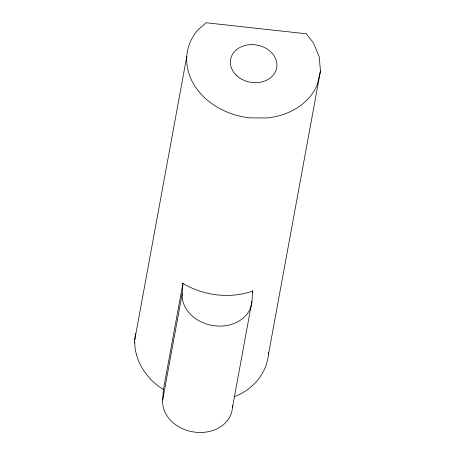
<?xml version="1.0" encoding="UTF-8"?>
<svg xmlns="http://www.w3.org/2000/svg" width="455" height="455" viewBox="0 0 455 455"><rect width="100%" height="100%" fill="white"/><g stroke="black" fill="none" stroke-linecap="round" stroke-linejoin="round"><path stroke-width="0.68" d="M162.668 400.076L163.419 389.548L182.944 283.169L184.332 284.233C204.483 295.693 229.019 298.673 251.171 291.598L252.684 290.853L251.933 301.381L232.414 407.76A35.132 28.312 10.4 0 1 195.519 432.222A35.132 28.312 10.4 0 1 162.668 400.076L182.193 293.702L182.944 283.169M232.414 407.76L232.562 405.655M163.419 389.548C146.374 379.021 133.998 360.405 134.737 339.953L186.8 56.283M252.303 292.94L252.684 290.853M234.393 396.623C252.28 390.043 266.522 373.97 268.416 354.678L320.479 71.008L319.205 56.716L313.461 42.895L306.243 33.784L206.087 22.75L197.692 30.144A67.334 54.27 10.4 0 0 249.772 117.891L267.204 117.947A67.334 54.27 10.4 0 0 317.203 84.795L320.479 71.008M134.521 342.803L134.959 342.854M251.933 301.381A35.132 28.312 10.4 0 1 215.044 325.843A35.132 28.312 10.4 0 1 182.193 293.702M134.737 339.953A67.334 54.27 10.4 0 1 135.658 333.629M268.513 352.659A67.334 54.27 10.4 0 1 268.416 354.678M236.247 75.177A23.421 18.877 10.4 0 0 275.747 71.003A23.421 18.877 10.4 0 0 248.925 44.755A23.421 18.877 10.4 0 0 236.247 75.177"/></g></svg>
